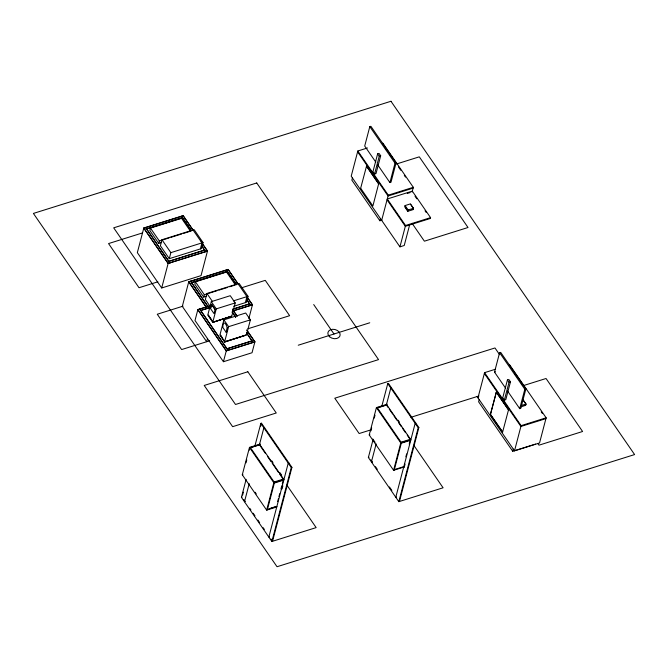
<?xml version="1.0" encoding="UTF-8"?>
<svg xmlns="http://www.w3.org/2000/svg" width="668" height="668" viewBox="0 0 668 668"><rect width="100%" height="100%" fill="white"/><g stroke="black" fill="none" stroke-linecap="round" stroke-linejoin="round"><path stroke-width="1" d="M200.383 248.913L201.97 242.893L183.132 215.664L143.804 227.997L137.341 252.646L161.698 287.975L201.035 275.634L207.498 250.993L202.279 243.419M191.524 230.886L182.631 217.993L150.45 228.089L149.824 230.468L158.717 243.361L161.639 242.451M158.717 243.361L159.343 240.981L150.45 228.089M161.965 239.754L160.387 245.774L169.28 258.675L201.46 248.579L203.039 242.551L194.146 229.658L161.965 239.754L170.858 252.646L169.28 258.675M161.698 287.975L168.169 263.326L143.804 227.997M168.937 261.297L204.692 250.082L168.929 261.322M192.952 230.126L183.132 215.664M245.356 302.654L246.935 296.634L228.105 269.404L188.768 281.737L182.306 306.378L206.671 341.715L207.439 338.776M227.604 271.726L195.423 281.821L194.797 284.209L203.69 297.101L206.604 296.191M211.213 305.359L197.878 309.543L195.006 320.498L223.429 361.722L252.028 352.746L254.909 341.791L247.21 330.627M203.69 297.101L204.316 294.722L195.423 281.821M200.676 310.461L210.261 307.606M233.691 306.311L246.425 302.32L248.003 296.291L239.111 283.399L206.93 293.494L205.352 299.514L209.802 305.961M211.297 301.652L207.79 315.02L212.766 322.235L231.712 316.29L235.219 302.921L230.251 295.707L211.297 301.652L216.273 308.866L212.766 322.235M210.545 308.558L211.622 304.449L215.104 309.501L214.027 313.609L210.512 308.566L211.622 304.449M212.958 322.302L231.27 316.256L212.958 322.302L208.266 315.046L211.981 320.431M237.925 283.867L228.105 269.404M223.905 319.847L219.906 335.102L224.607 341.916L246.4 335.077L250.4 319.83L245.699 313.008L223.905 319.847L228.606 326.669L224.607 341.916M226.151 332.33C230.093 329.207 222.711 316.223 222.853 327.554L226.185 332.313L227.412 327.637M224.949 341.64L245.907 335.069L224.865 341.974L223.822 340.004M223.429 361.722L226.302 350.767L197.878 309.543M227.07 348.729L252.103 340.88L227.062 348.763M248.83 318.603L252.462 304.733L247.244 297.16M276.377 506.427L276.744 506.954L266.657 510.118L242.292 474.789L249.481 447.41L260.203 444.045M246.016 462.849L246.784 459.918M249.356 450.14L250.124 447.201L274.481 482.538L267.3 509.918L266.933 509.383M286.873 485.143L316.156 527.603L271.884 541.489L241.432 497.326L246.15 479.34M254.8 446.374L260.829 423.395L261.472 423.195L291.924 467.358L272.527 541.289L271.008 539.076M242.601 495.13L243.386 492.132M260.687 426.192L261.472 423.195M249.214 483.674L244.48 501.743L245.123 501.543M259.418 444.796L263.868 427.812L264.511 427.612M367.45 147.979L357.823 150.993L351.209 176.185L399.94 246.851L404.232 245.498L409.618 224.966M352.428 177.955L351.852 180.143L379.875 220.774L381.862 220.148M266.657 510.118L273.838 482.739L249.481 447.41M377.612 164.737L389.92 182.589L390.989 182.255L396.082 162.842L370.882 126.285L369.805 126.628L364.711 146.033L375.85 162.19M277.663 501.534L278.431 498.604M278.94 496.65L279.708 493.71M280.994 488.826L281.762 485.886M282.28 483.933L283.048 481.002M360.636 188.343L366.523 166.14L378.639 183.825L372.886 205.986L360.712 188.318M282.063 488.918L282.848 485.92M271.884 541.489L291.281 467.558L260.829 423.395M377.62 153.874L372.953 171.676L374.573 174.031L376.009 173.58L380.676 155.786L379.048 153.431L377.62 153.874L379.24 156.237L374.573 174.031M382.639 143.962L382.847 143.144L413.308 187.307L412.064 192.025M379.875 220.774L380.451 218.586M389.92 182.589L395.013 163.176L369.805 126.628M381.67 220.348L388.275 195.156L357.823 150.993M405.075 205.569L404.741 206.863L407.781 211.28L413.1 209.61L413.442 208.316L410.402 203.899L405.075 205.569L408.123 209.986L407.781 211.28M405.284 206.495L407.572 210.495M407.989 210.737L407.622 210.203M399.94 246.851L405.543 225.492L387.273 198.989L412.298 191.14L430.568 217.643L430.359 218.461L405.326 226.31L387.056 199.816M404.324 466.932L393.594 470.297L369.229 434.968L376.418 407.589L387.139 404.224M370.899 430.852L371.675 427.921M374.239 418.143L375.007 415.212M413.809 445.322L443.093 487.79L398.821 501.668L368.369 457.505L373.086 439.527M381.737 406.561L387.766 383.582L388.409 383.382L418.861 427.545L399.464 501.468M376.159 443.853L371.416 461.922L372.059 461.722M386.354 404.983L390.813 387.999L391.456 387.791M393.594 470.297L400.775 442.917L376.418 407.589M394.237 470.097L401.426 442.717L377.061 407.388L376.927 407.881L386.371 404.917L388.108 407.438M405.877 456.829L406.645 453.898M409.217 444.111L410.494 439.227L401.059 442.191M404.282 467.082L405.067 464.085M398.821 501.668L418.218 427.745L387.766 383.582M495.163 369.329L484.576 372.652L477.962 397.844L514.51 450.842L539.544 442.984L546.148 417.801L509.6 364.803L509.392 365.621M479.181 399.614L478.605 401.802L512.715 451.267L535.602 444.086M505.651 388.258L494.512 372.109L499.606 352.696L500.674 352.362L525.883 388.918L520.789 408.323L519.721 408.666L507.404 390.813M507.421 379.95L502.753 397.752L504.373 400.107L505.801 399.656L510.469 381.862L508.849 379.499L507.421 379.95L509.041 382.305L504.373 400.107M502.62 432.079L490.437 414.411L496.324 392.216L490.437 414.411L502.62 432.079L508.507 409.876L496.324 392.216L508.507 409.876M519.721 408.666L524.814 389.252L499.606 352.696M512.715 451.267L513.291 449.071M522.927 399.639L525.975 404.056L525.632 405.359L520.314 407.029M514.51 450.842L521.115 425.65L484.576 372.652M183.09 215.822L143.762 228.164L168.119 263.493L207.456 251.16L202.237 243.586M379.24 156.237L380.676 155.786M142.317 232.982L108.55 243.569L139.002 287.733L157.873 281.812M395.013 163.176L396.082 162.842M396.491 163.994L419.295 156.838L468.017 227.504L424.397 241.19L412.064 223.304M190.864 230.485L184.159 220.757M159.343 240.981L169.062 237.933M171.008 237.324L181.704 233.967M183.65 233.357L190.455 231.22L181.562 218.327M378.639 183.825L366.523 166.14M170.858 252.646L203.039 242.551M168.169 263.326L207.498 250.993M388.275 195.156L413.308 187.307M413.091 188.125L388.058 195.983L357.605 151.82M407.271 193.469L410.16 192.568M410.494 204.174L413.342 208.224L413.049 209.309M408.123 209.986L413.442 208.316M412.39 209.351L411.722 209.635L412.365 209.435M228.064 269.563L188.727 281.904L206.713 307.981M228.038 272.861L229.157 274.481M405.543 225.492L430.568 217.643M235.829 284.217L230.243 276.118M204.316 294.722L216.95 290.755M218.895 290.146L227.646 287.399M229.592 286.789L234.451 285.269M183.057 306.144L157.272 314.236L181.638 349.564L209.618 340.789M241.465 287.825L265.263 280.36L289.628 315.688L247.987 328.748M211.172 305.526L197.837 309.71L226.26 350.934L254.859 341.958L246.576 329.934M200.676 310.486L210.303 307.439M233.324 300.901L248.003 296.291M216.273 308.866L235.219 302.921M215.071 309.509L211.589 304.458M232.773 309.142L249.665 303.823L232.731 309.284M232.798 310.904L252.462 304.733M232.756 311.063L252.421 304.892L247.202 297.327M228.606 326.669L250.4 319.83M226.302 350.767L254.909 341.791M298.245 345.214L369.755 322.786M251.878 447.101L258.491 445.03M250.483 447.735L259.927 444.771M377.428 407.914L386.864 404.958M494.512 372.109L495.581 371.775M509.041 382.305L510.469 381.862M371.091 429.8L359.15 433.54L334.785 398.211L494.98 347.961L499.622 354.691M410.887 417.316L478.939 395.965M523.244 385.653L546.048 378.497L582.588 431.495L538.967 445.18L537.79 443.469M242.292 474.789L242.935 474.589M369.229 434.968L369.88 434.768M288.877 462.941L288.234 463.141L268.837 537.072L269.48 536.872M415.813 423.128L415.17 423.328L395.782 497.259L396.425 497.05M524.814 389.252L525.883 388.918M291.281 467.558L291.924 467.358M418.218 427.745L418.861 427.545M523.069 399.898L525.875 403.965L525.582 405.058M274.122 482.004L283.558 479.04M273.838 482.739L283.925 479.574L259.56 444.245M400.775 442.917L410.862 439.753L386.496 404.424M521.541 405.443L525.975 404.056M274.356 483.031L283.791 480.067M401.293 443.21L410.736 440.245L407.255 435.202M524.923 405.1L524.255 405.384L524.898 405.175M241.432 497.326L242.075 497.126M368.369 457.505L369.012 457.304M521.115 425.65L546.148 417.801M545.931 418.619L520.906 426.468L484.358 373.479M270.715 508.198L275.433 506.72M267.434 509.425L276.869 506.461M394.37 469.604L403.806 466.64M384.977 147.361L386.739 149.908M389.661 154.158L391.423 156.704M398.445 166.9L400.792 170.29M404.307 175.392L405.476 177.087M415.028 196.233L416.799 198.797M425.048 210.771L426.226 212.474M405.476 207.197L405.835 207.723M514.694 373.32L517.049 376.735M520.589 381.862L522.359 384.426M541.214 411.78L542.399 413.492M477.152 396.533L478.163 398.003M398.161 420.205L399.322 421.892M389.269 409.125L392.751 414.168M393.911 415.855L396.809 420.063M398.554 422.585L401.451 426.794M402.612 428.472L405.509 432.68M313.701 304.558L334 334M403.313 466.606L403.681 467.141M372.777 438.976L375.099 442.341M370.773 459.851L372.527 462.406M375.458 466.648L377.278 469.295M389.461 486.955L391.857 490.429M246.617 299.406L250.634 305.46L246.576 299.565M236.13 284.426L226.318 269.964L236.497 284.626L235.42 284.96L226.527 272.068M200.592 240.255L201.711 241.874M191.207 230.518L181.345 216.223L191.165 230.685M201.753 245.849L205.669 251.719L201.611 245.832M232.998 310.019L237.14 316.031M232.948 310.186L237.098 316.198M232.155 311.989L235.67 317.091M246.601 332.906L253.072 342.517L246.559 333.073M232.113 312.123L235.637 317.233M206.93 293.494L212.491 301.552M208.541 307.255L190.555 281.178L207.99 306.679M188.768 281.737L206.754 307.814M222.694 338.375L220.432 335.102L224.865 341.974M271.809 460.862L272.97 462.548M279.925 472.643L281.671 475.165M259.434 444.738L265.229 453.146M267.551 456.511L271.033 461.563M272.193 463.241L278.573 472.493M279.733 474.18L283.215 479.223M255.118 492.249L256.278 493.936M243.828 499.672L245.006 501.367M249.757 508.273L250.917 509.951M253.205 513.258L254.959 515.813M257.881 520.046L259.643 522.601M263.159 527.703L264.328 529.398M145.591 227.437L169.914 262.933L145.591 227.437M146.609 228.907L182.364 217.693L146.601 228.94M191.574 282.647L227.329 271.433L191.566 282.681M199.665 308.983L228.047 350.366L199.665 308.983M390.972 101.269L33.4 213.426L277.028 566.731L634.6 454.574L390.972 101.269M256.729 182.965L113.702 227.83L235.512 404.482L378.547 359.618L256.729 182.965M247.836 371.767L204.216 385.453L232.639 426.677L276.26 412.991L247.836 371.767M329.608 336.772A6.262 4.601 14.7 0 0 339.945 335.937A6.262 4.601 14.7 0 0 332.447 329.299A6.262 4.601 14.7 0 0 329.608 336.772"/></g></svg>
